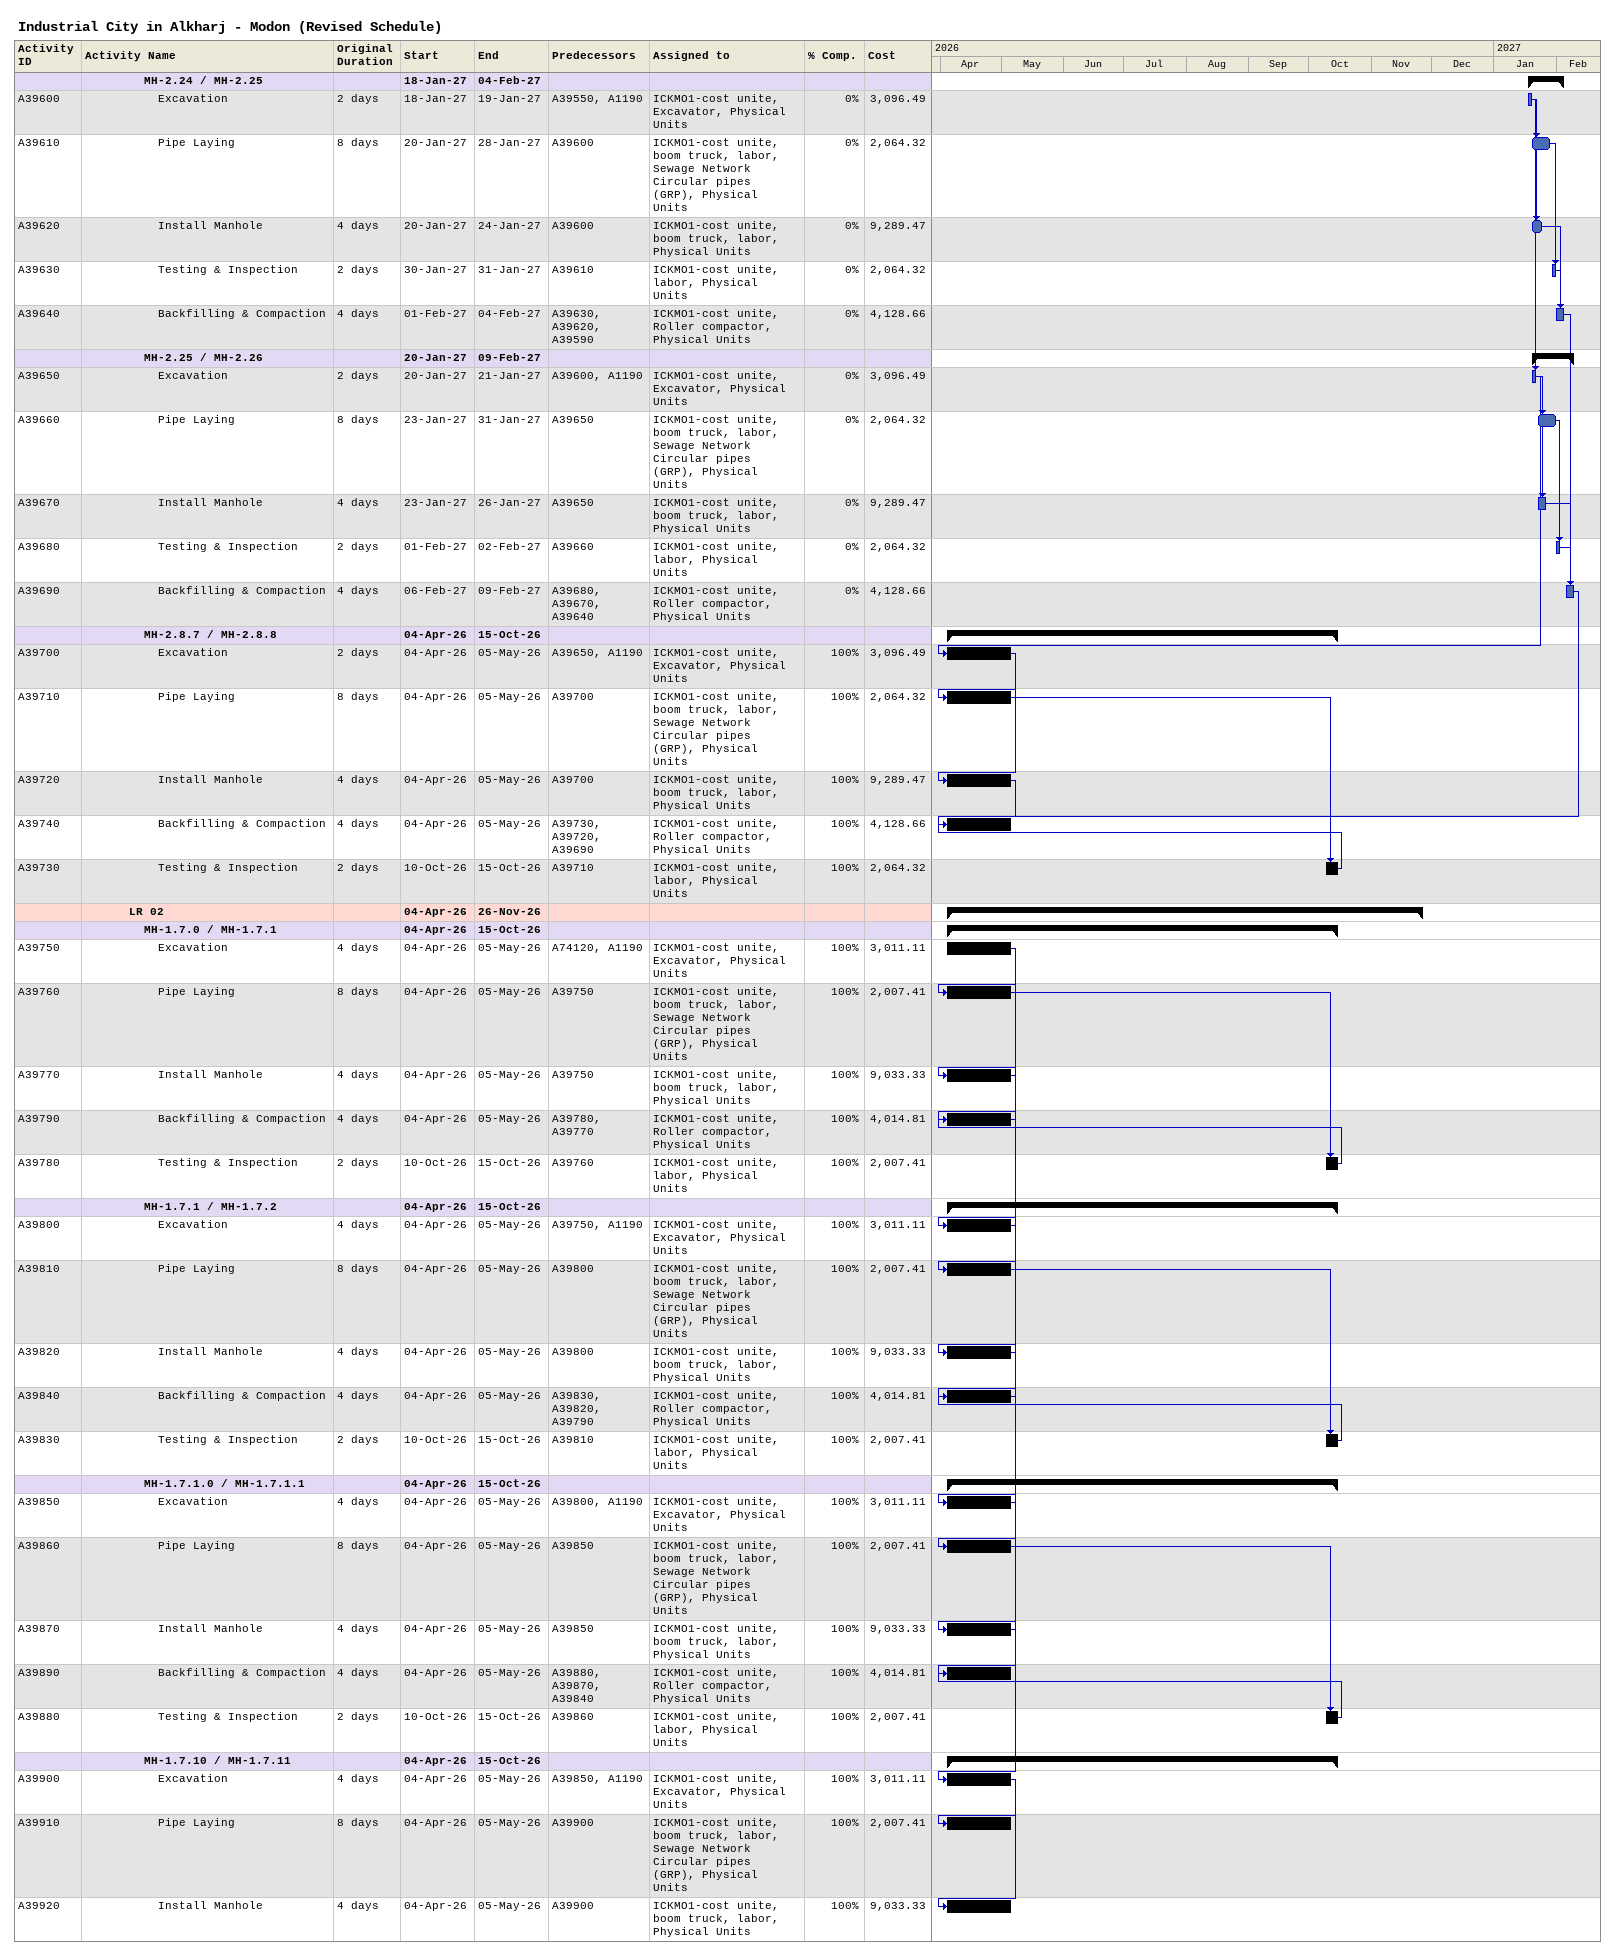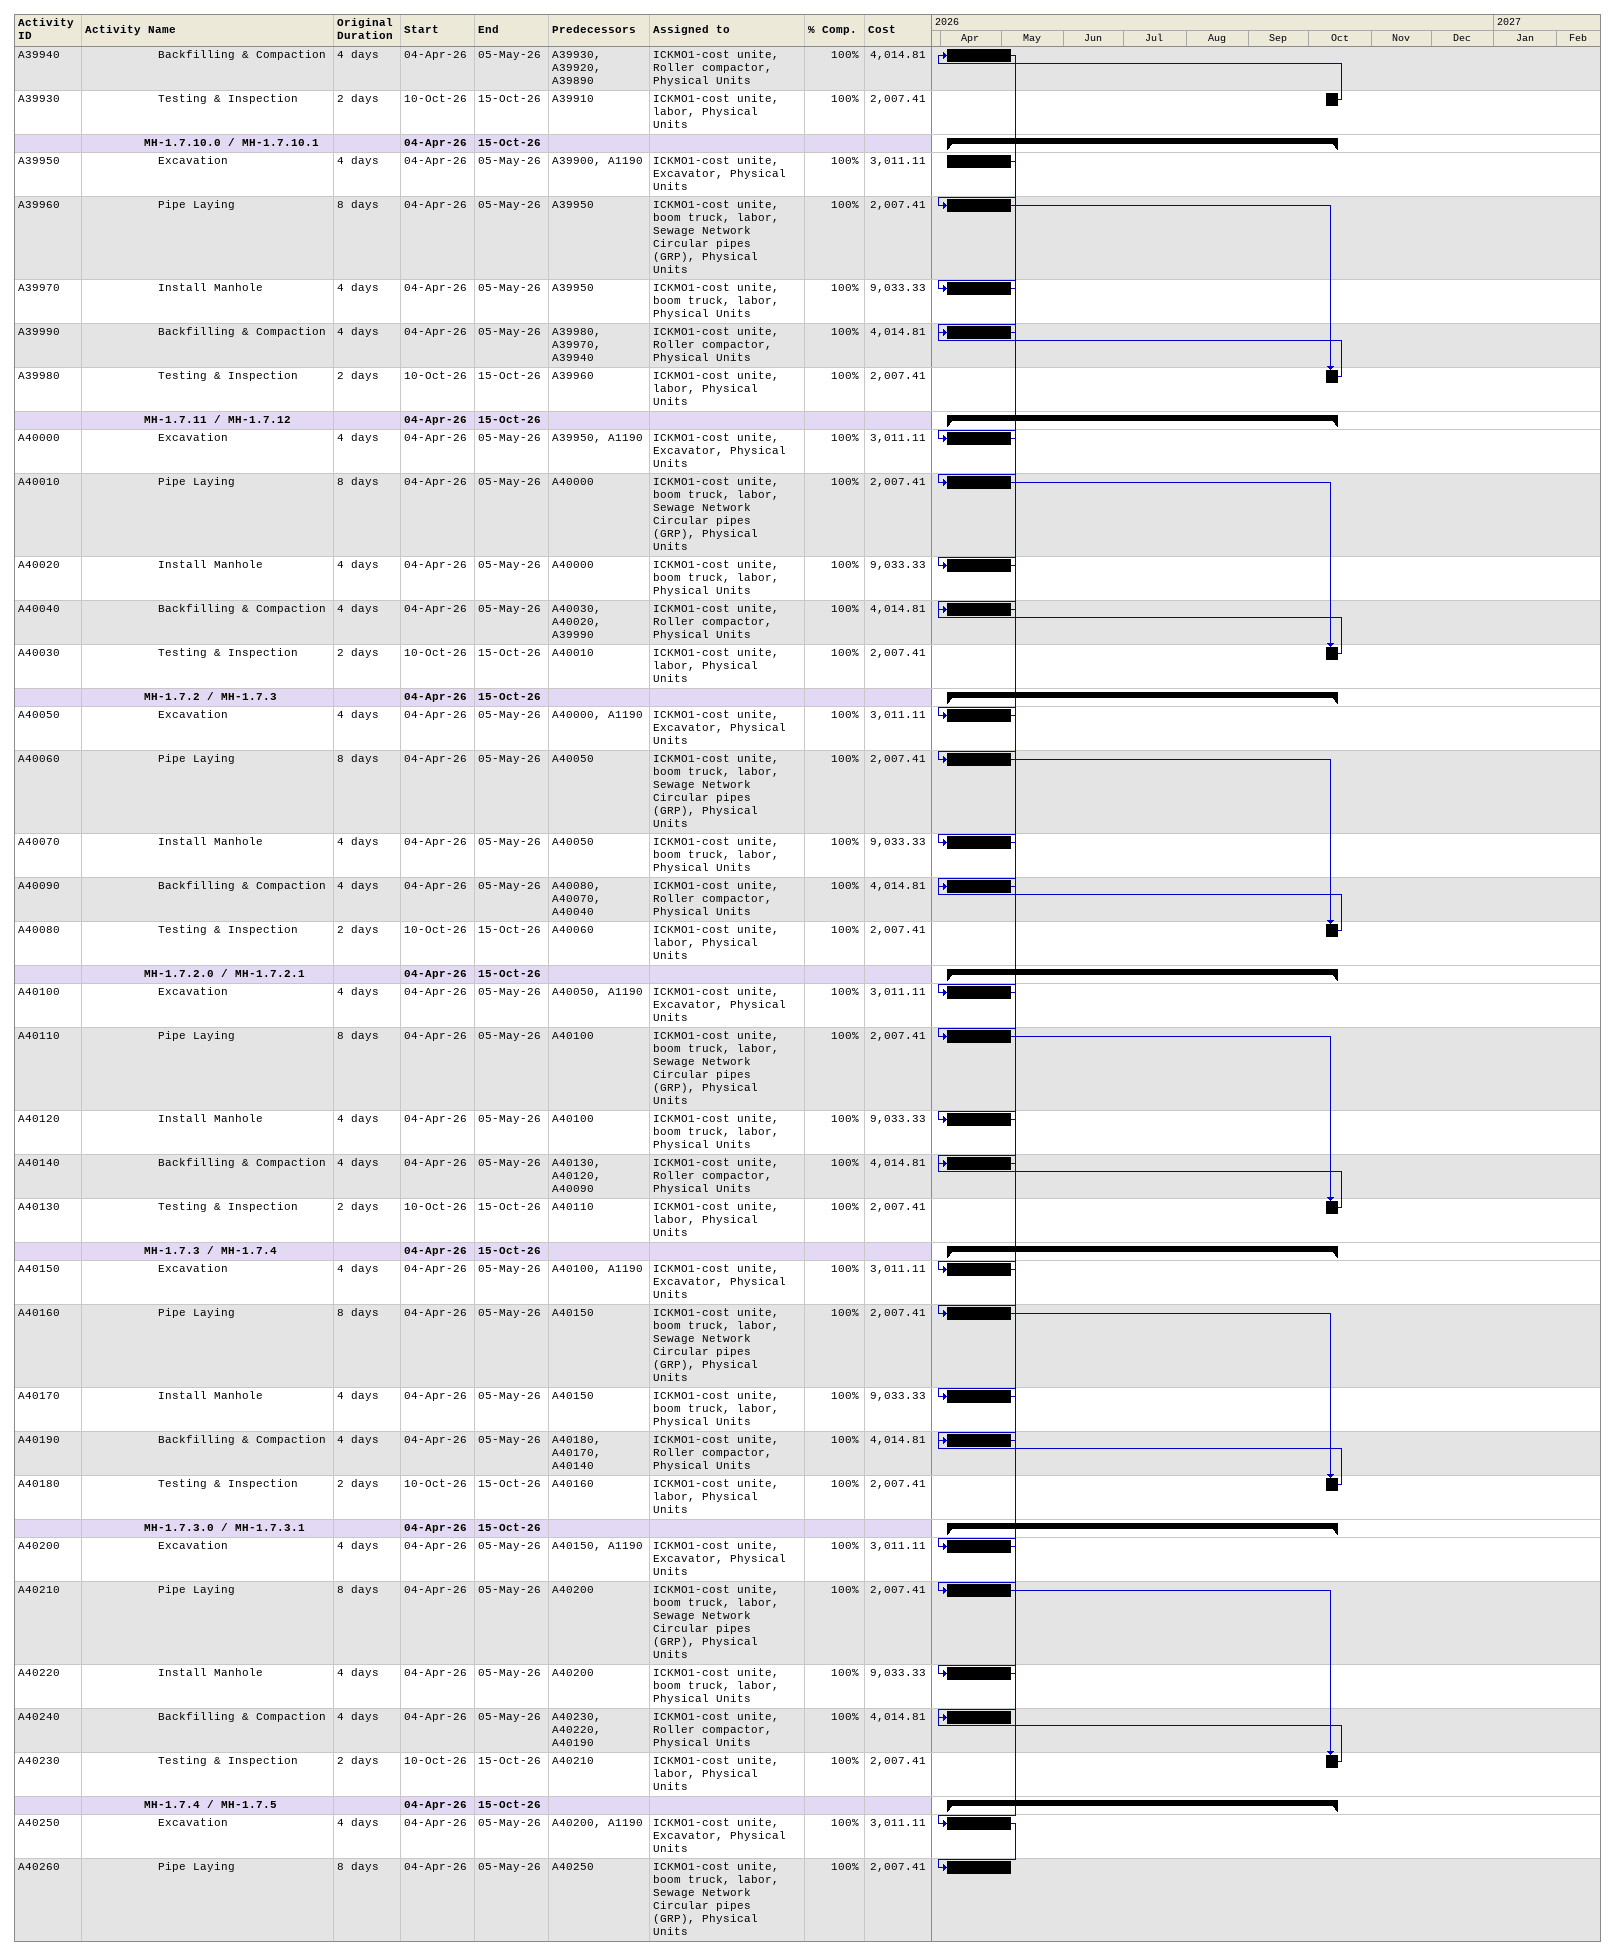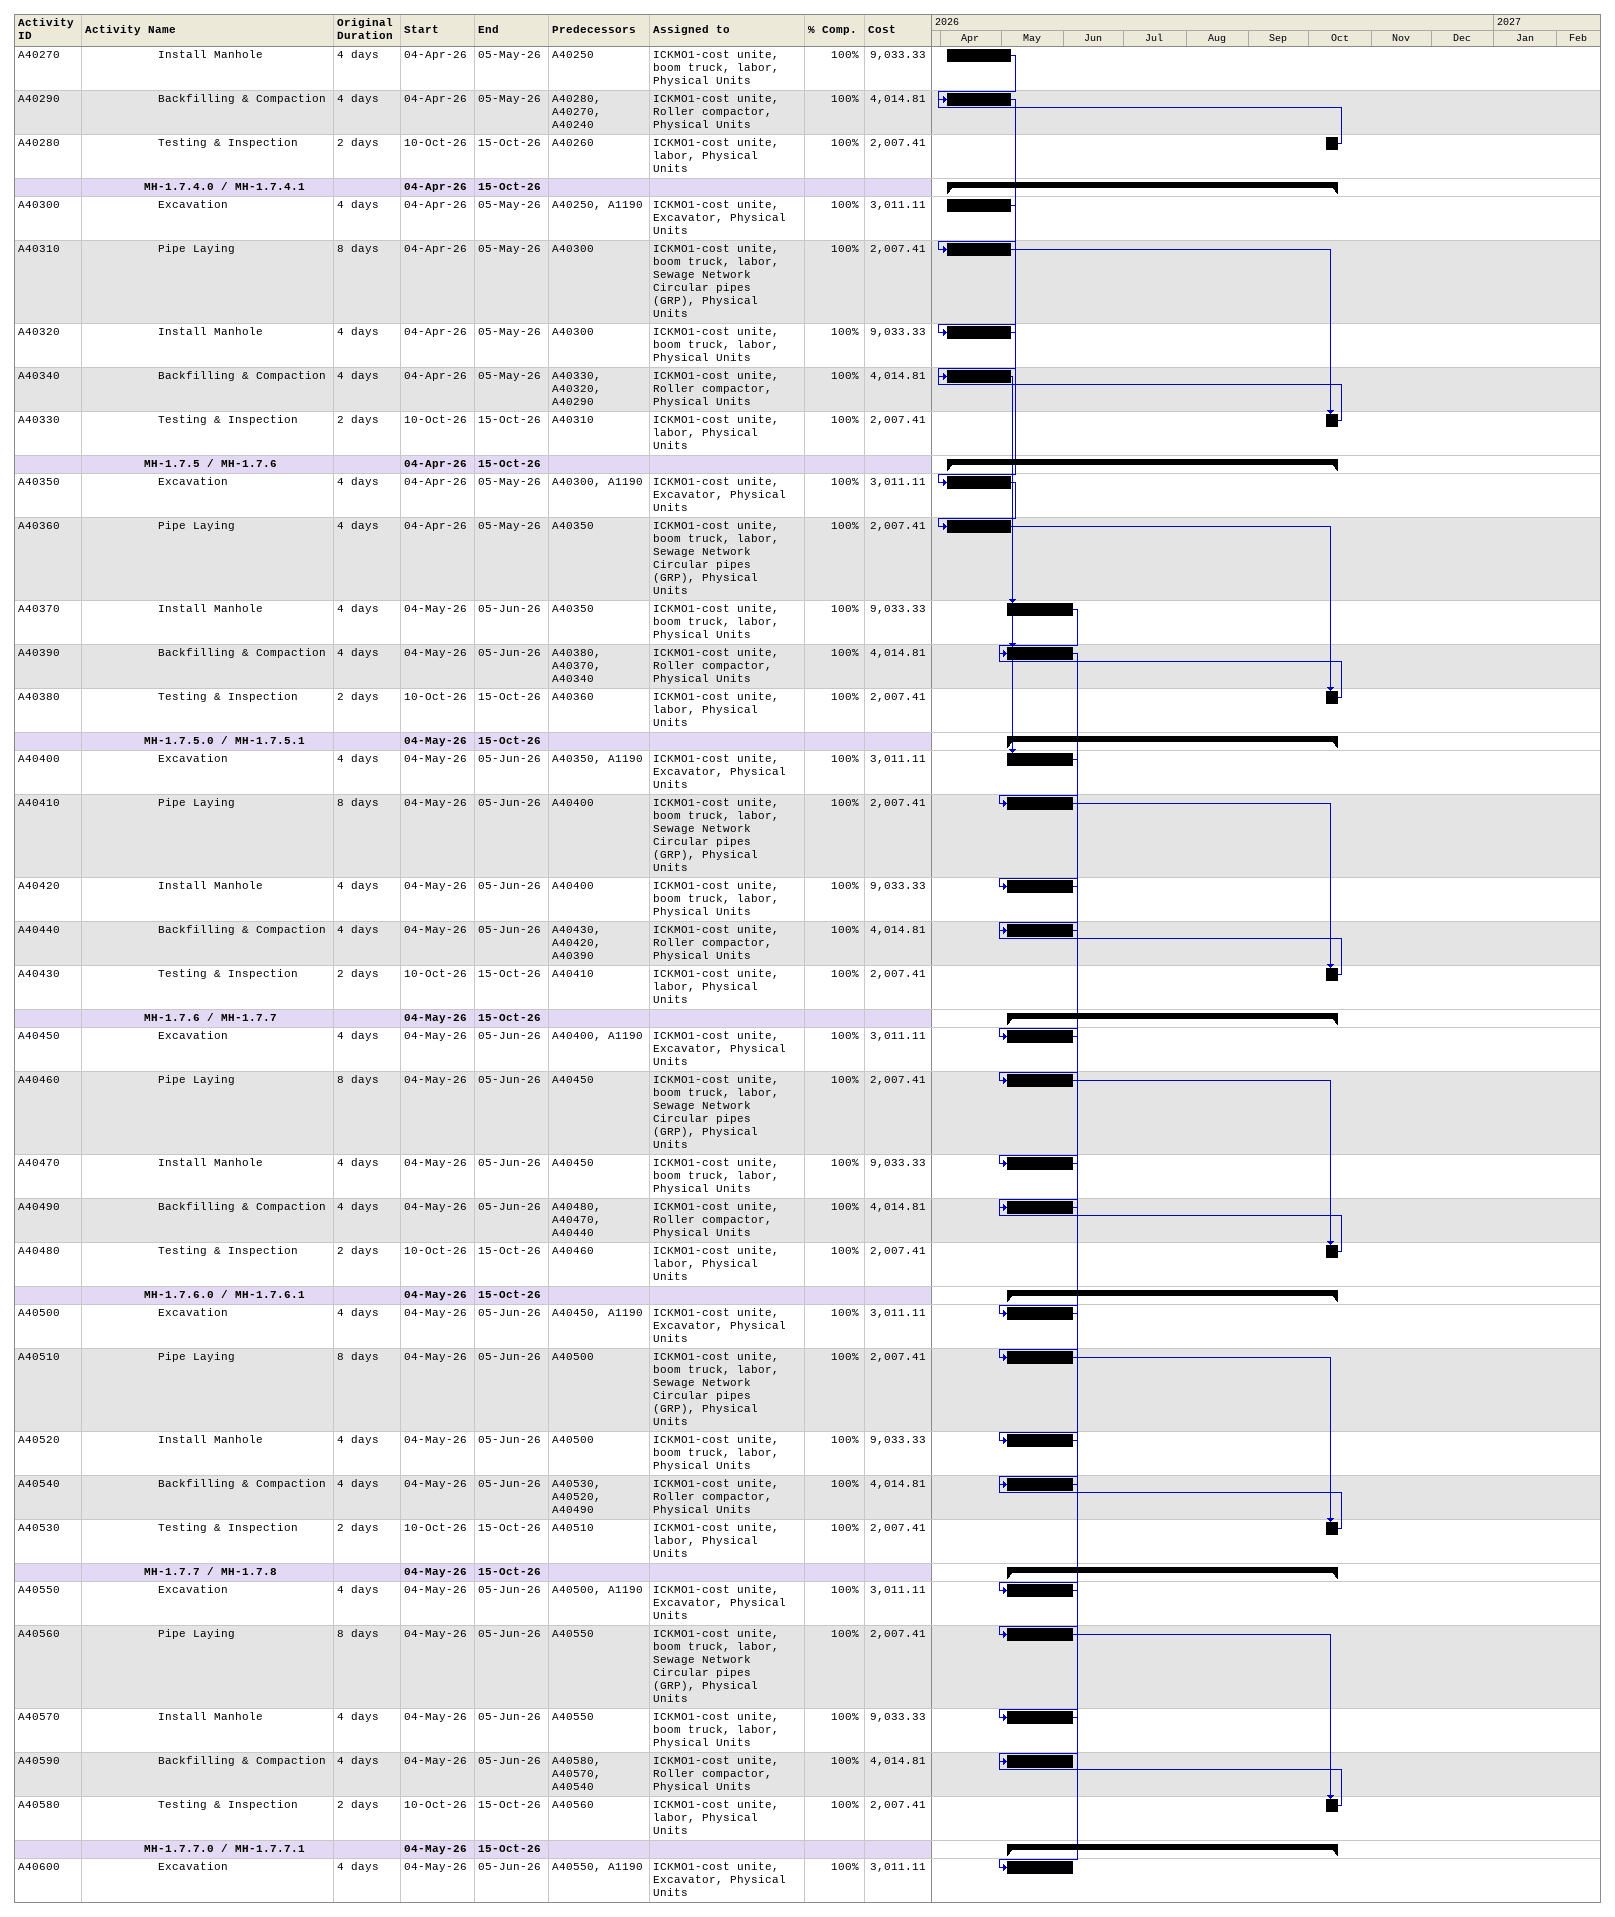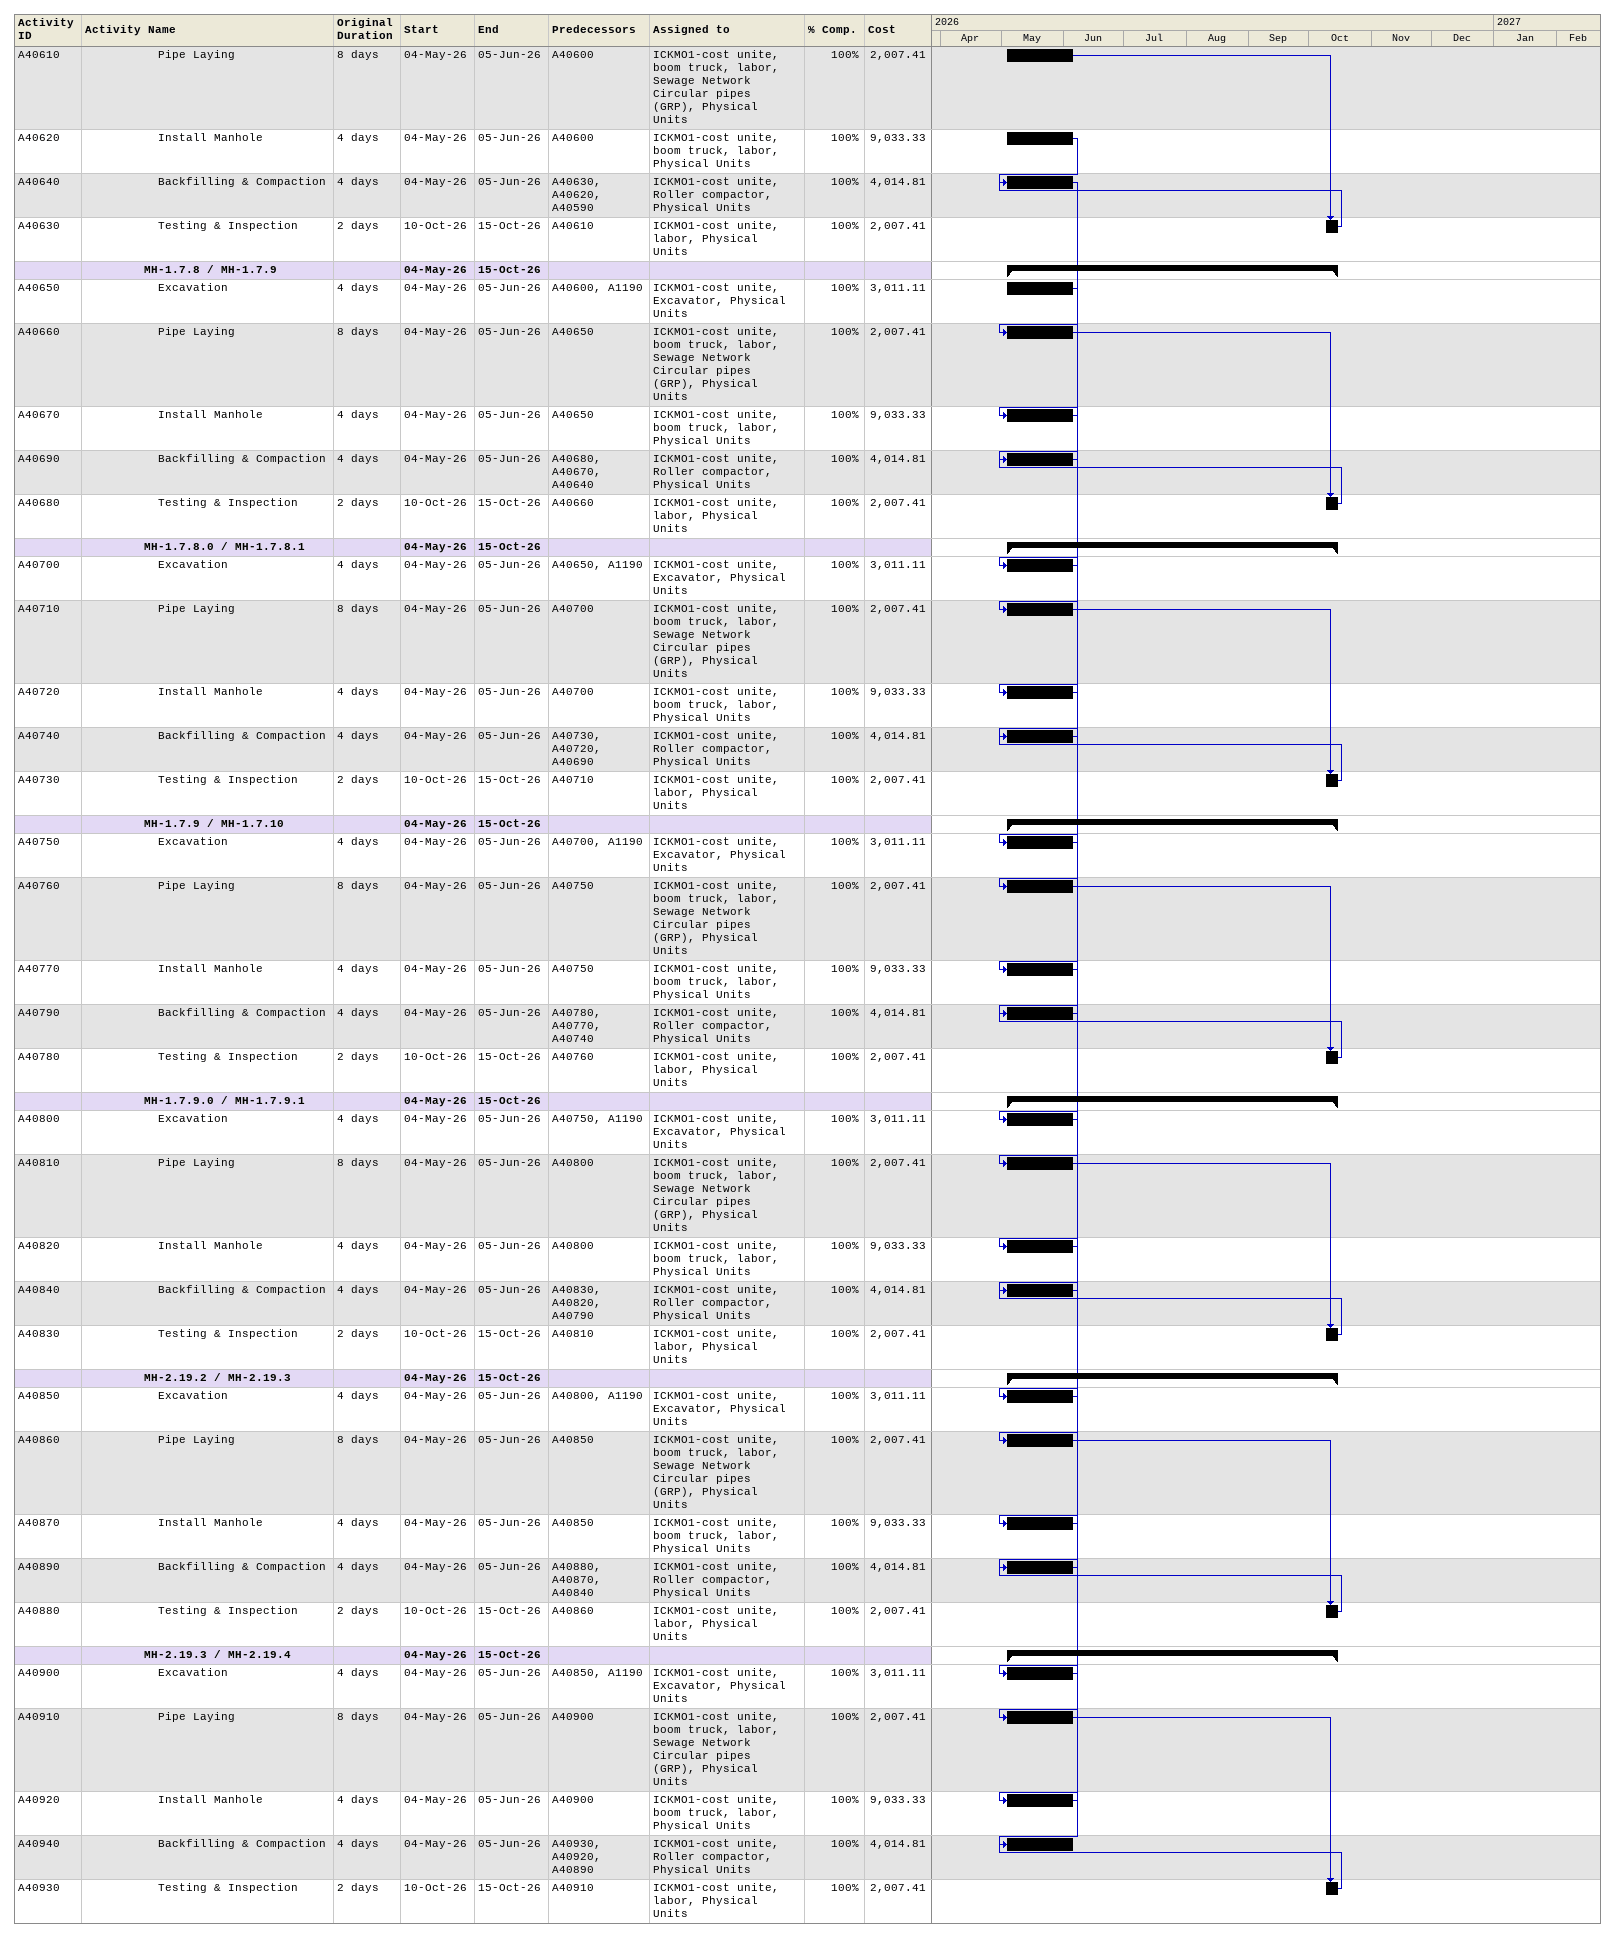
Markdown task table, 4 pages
Industrial City in Alkharj - Modon (Revised Schedule)

| ID | Level | Task | Original duration | Start | Finish | Predecessors | Resources | % complete | Cost |
|---|---|---|---|---|---|---|---|---|---|
|  | 5 | **MH-2.24 / MH-2.25** |  | 2027-01-18 | 2027-02-04 |  |  |  |  |
| A39600 | 6 | Excavation | 2d | 2027-01-18 | 2027-01-19 | A39550, A1190 | ICKMO1-cost unite, Excavator, Physical Units | 0 | 3096.49 |
| A39610 | 6 | Pipe Laying | 8d | 2027-01-20 | 2027-01-28 | A39600 | ICKMO1-cost unite, boom truck, labor, Sewage Network Circular pipes (GRP), Physical Units | 0 | 2064.32 |
| A39620 | 6 | Install Manhole | 4d | 2027-01-20 | 2027-01-24 | A39600 | ICKMO1-cost unite, boom truck, labor, Physical Units | 0 | 9289.47 |
| A39630 | 6 | Testing & Inspection | 2d | 2027-01-30 | 2027-01-31 | A39610 | ICKMO1-cost unite, labor, Physical Units | 0 | 2064.32 |
| A39640 | 6 | Backfilling & Compaction | 4d | 2027-02-01 | 2027-02-04 | A39630, A39620, A39590 | ICKMO1-cost unite, Roller compactor, Physical Units | 0 | 4128.66 |
|  | 5 | **MH-2.25 / MH-2.26** |  | 2027-01-20 | 2027-02-09 |  |  |  |  |
| A39650 | 6 | Excavation | 2d | 2027-01-20 | 2027-01-21 | A39600, A1190 | ICKMO1-cost unite, Excavator, Physical Units | 0 | 3096.49 |
| A39660 | 6 | Pipe Laying | 8d | 2027-01-23 | 2027-01-31 | A39650 | ICKMO1-cost unite, boom truck, labor, Sewage Network Circular pipes (GRP), Physical Units | 0 | 2064.32 |
| A39670 | 6 | Install Manhole | 4d | 2027-01-23 | 2027-01-26 | A39650 | ICKMO1-cost unite, boom truck, labor, Physical Units | 0 | 9289.47 |
| A39680 | 6 | Testing & Inspection | 2d | 2027-02-01 | 2027-02-02 | A39660 | ICKMO1-cost unite, labor, Physical Units | 0 | 2064.32 |
| A39690 | 6 | Backfilling & Compaction | 4d | 2027-02-06 | 2027-02-09 | A39680, A39670, A39640 | ICKMO1-cost unite, Roller compactor, Physical Units | 0 | 4128.66 |
|  | 5 | **MH-2.8.7 / MH-2.8.8** |  | 2026-04-04 | 2026-10-15 |  |  |  |  |
| A39700 | 6 | Excavation | 2d | 2026-04-04 | 2026-05-05 | A39650, A1190 | ICKMO1-cost unite, Excavator, Physical Units | 100 | 3096.49 |
| A39710 | 6 | Pipe Laying | 8d | 2026-04-04 | 2026-05-05 | A39700 | ICKMO1-cost unite, boom truck, labor, Sewage Network Circular pipes (GRP), Physical Units | 100 | 2064.32 |
| A39720 | 6 | Install Manhole | 4d | 2026-04-04 | 2026-05-05 | A39700 | ICKMO1-cost unite, boom truck, labor, Physical Units | 100 | 9289.47 |
| A39740 | 6 | Backfilling & Compaction | 4d | 2026-04-04 | 2026-05-05 | A39730, A39720, A39690 | ICKMO1-cost unite, Roller compactor, Physical Units | 100 | 4128.66 |
| A39730 | 6 | Testing & Inspection | 2d | 2026-10-10 | 2026-10-15 | A39710 | ICKMO1-cost unite, labor, Physical Units | 100 | 2064.32 |
|  | 4 | **LR 02** |  | 2026-04-04 | 2026-11-26 |  |  |  |  |
|  | 5 | **MH-1.7.0 / MH-1.7.1** |  | 2026-04-04 | 2026-10-15 |  |  |  |  |
| A39750 | 6 | Excavation | 4d | 2026-04-04 | 2026-05-05 | A74120, A1190 | ICKMO1-cost unite, Excavator, Physical Units | 100 | 3011.11 |
| A39760 | 6 | Pipe Laying | 8d | 2026-04-04 | 2026-05-05 | A39750 | ICKMO1-cost unite, boom truck, labor, Sewage Network Circular pipes (GRP), Physical Units | 100 | 2007.41 |
| A39770 | 6 | Install Manhole | 4d | 2026-04-04 | 2026-05-05 | A39750 | ICKMO1-cost unite, boom truck, labor, Physical Units | 100 | 9033.33 |
| A39790 | 6 | Backfilling & Compaction | 4d | 2026-04-04 | 2026-05-05 | A39780, A39770 | ICKMO1-cost unite, Roller compactor, Physical Units | 100 | 4014.81 |
| A39780 | 6 | Testing & Inspection | 2d | 2026-10-10 | 2026-10-15 | A39760 | ICKMO1-cost unite, labor, Physical Units | 100 | 2007.41 |
|  | 5 | **MH-1.7.1 / MH-1.7.2** |  | 2026-04-04 | 2026-10-15 |  |  |  |  |
| A39800 | 6 | Excavation | 4d | 2026-04-04 | 2026-05-05 | A39750, A1190 | ICKMO1-cost unite, Excavator, Physical Units | 100 | 3011.11 |
| A39810 | 6 | Pipe Laying | 8d | 2026-04-04 | 2026-05-05 | A39800 | ICKMO1-cost unite, boom truck, labor, Sewage Network Circular pipes (GRP), Physical Units | 100 | 2007.41 |
| A39820 | 6 | Install Manhole | 4d | 2026-04-04 | 2026-05-05 | A39800 | ICKMO1-cost unite, boom truck, labor, Physical Units | 100 | 9033.33 |
| A39840 | 6 | Backfilling & Compaction | 4d | 2026-04-04 | 2026-05-05 | A39830, A39820, A39790 | ICKMO1-cost unite, Roller compactor, Physical Units | 100 | 4014.81 |
| A39830 | 6 | Testing & Inspection | 2d | 2026-10-10 | 2026-10-15 | A39810 | ICKMO1-cost unite, labor, Physical Units | 100 | 2007.41 |
|  | 5 | **MH-1.7.1.0 / MH-1.7.1.1** |  | 2026-04-04 | 2026-10-15 |  |  |  |  |
| A39850 | 6 | Excavation | 4d | 2026-04-04 | 2026-05-05 | A39800, A1190 | ICKMO1-cost unite, Excavator, Physical Units | 100 | 3011.11 |
| A39860 | 6 | Pipe Laying | 8d | 2026-04-04 | 2026-05-05 | A39850 | ICKMO1-cost unite, boom truck, labor, Sewage Network Circular pipes (GRP), Physical Units | 100 | 2007.41 |
| A39870 | 6 | Install Manhole | 4d | 2026-04-04 | 2026-05-05 | A39850 | ICKMO1-cost unite, boom truck, labor, Physical Units | 100 | 9033.33 |
| A39890 | 6 | Backfilling & Compaction | 4d | 2026-04-04 | 2026-05-05 | A39880, A39870, A39840 | ICKMO1-cost unite, Roller compactor, Physical Units | 100 | 4014.81 |
| A39880 | 6 | Testing & Inspection | 2d | 2026-10-10 | 2026-10-15 | A39860 | ICKMO1-cost unite, labor, Physical Units | 100 | 2007.41 |
|  | 5 | **MH-1.7.10 / MH-1.7.11** |  | 2026-04-04 | 2026-10-15 |  |  |  |  |
| A39900 | 6 | Excavation | 4d | 2026-04-04 | 2026-05-05 | A39850, A1190 | ICKMO1-cost unite, Excavator, Physical Units | 100 | 3011.11 |
| A39910 | 6 | Pipe Laying | 8d | 2026-04-04 | 2026-05-05 | A39900 | ICKMO1-cost unite, boom truck, labor, Sewage Network Circular pipes (GRP), Physical Units | 100 | 2007.41 |
| A39920 | 6 | Install Manhole | 4d | 2026-04-04 | 2026-05-05 | A39900 | ICKMO1-cost unite, boom truck, labor, Physical Units | 100 | 9033.33 |
| A39940 | 6 | Backfilling & Compaction | 4d | 2026-04-04 | 2026-05-05 | A39930, A39920, A39890 | ICKMO1-cost unite, Roller compactor, Physical Units | 100 | 4014.81 |
| A39930 | 6 | Testing & Inspection | 2d | 2026-10-10 | 2026-10-15 | A39910 | ICKMO1-cost unite, labor, Physical Units | 100 | 2007.41 |
|  | 5 | **MH-1.7.10.0 / MH-1.7.10.1** |  | 2026-04-04 | 2026-10-15 |  |  |  |  |
| A39950 | 6 | Excavation | 4d | 2026-04-04 | 2026-05-05 | A39900, A1190 | ICKMO1-cost unite, Excavator, Physical Units | 100 | 3011.11 |
| A39960 | 6 | Pipe Laying | 8d | 2026-04-04 | 2026-05-05 | A39950 | ICKMO1-cost unite, boom truck, labor, Sewage Network Circular pipes (GRP), Physical Units | 100 | 2007.41 |
| A39970 | 6 | Install Manhole | 4d | 2026-04-04 | 2026-05-05 | A39950 | ICKMO1-cost unite, boom truck, labor, Physical Units | 100 | 9033.33 |
| A39990 | 6 | Backfilling & Compaction | 4d | 2026-04-04 | 2026-05-05 | A39980, A39970, A39940 | ICKMO1-cost unite, Roller compactor, Physical Units | 100 | 4014.81 |
| A39980 | 6 | Testing & Inspection | 2d | 2026-10-10 | 2026-10-15 | A39960 | ICKMO1-cost unite, labor, Physical Units | 100 | 2007.41 |
|  | 5 | **MH-1.7.11 / MH-1.7.12** |  | 2026-04-04 | 2026-10-15 |  |  |  |  |
| A40000 | 6 | Excavation | 4d | 2026-04-04 | 2026-05-05 | A39950, A1190 | ICKMO1-cost unite, Excavator, Physical Units | 100 | 3011.11 |
| A40010 | 6 | Pipe Laying | 8d | 2026-04-04 | 2026-05-05 | A40000 | ICKMO1-cost unite, boom truck, labor, Sewage Network Circular pipes (GRP), Physical Units | 100 | 2007.41 |
| A40020 | 6 | Install Manhole | 4d | 2026-04-04 | 2026-05-05 | A40000 | ICKMO1-cost unite, boom truck, labor, Physical Units | 100 | 9033.33 |
| A40040 | 6 | Backfilling & Compaction | 4d | 2026-04-04 | 2026-05-05 | A40030, A40020, A39990 | ICKMO1-cost unite, Roller compactor, Physical Units | 100 | 4014.81 |
| A40030 | 6 | Testing & Inspection | 2d | 2026-10-10 | 2026-10-15 | A40010 | ICKMO1-cost unite, labor, Physical Units | 100 | 2007.41 |
|  | 5 | **MH-1.7.2 / MH-1.7.3** |  | 2026-04-04 | 2026-10-15 |  |  |  |  |
| A40050 | 6 | Excavation | 4d | 2026-04-04 | 2026-05-05 | A40000, A1190 | ICKMO1-cost unite, Excavator, Physical Units | 100 | 3011.11 |
| A40060 | 6 | Pipe Laying | 8d | 2026-04-04 | 2026-05-05 | A40050 | ICKMO1-cost unite, boom truck, labor, Sewage Network Circular pipes (GRP), Physical Units | 100 | 2007.41 |
| A40070 | 6 | Install Manhole | 4d | 2026-04-04 | 2026-05-05 | A40050 | ICKMO1-cost unite, boom truck, labor, Physical Units | 100 | 9033.33 |
| A40090 | 6 | Backfilling & Compaction | 4d | 2026-04-04 | 2026-05-05 | A40080, A40070, A40040 | ICKMO1-cost unite, Roller compactor, Physical Units | 100 | 4014.81 |
| A40080 | 6 | Testing & Inspection | 2d | 2026-10-10 | 2026-10-15 | A40060 | ICKMO1-cost unite, labor, Physical Units | 100 | 2007.41 |
|  | 5 | **MH-1.7.2.0 / MH-1.7.2.1** |  | 2026-04-04 | 2026-10-15 |  |  |  |  |
| A40100 | 6 | Excavation | 4d | 2026-04-04 | 2026-05-05 | A40050, A1190 | ICKMO1-cost unite, Excavator, Physical Units | 100 | 3011.11 |
| A40110 | 6 | Pipe Laying | 8d | 2026-04-04 | 2026-05-05 | A40100 | ICKMO1-cost unite, boom truck, labor, Sewage Network Circular pipes (GRP), Physical Units | 100 | 2007.41 |
| A40120 | 6 | Install Manhole | 4d | 2026-04-04 | 2026-05-05 | A40100 | ICKMO1-cost unite, boom truck, labor, Physical Units | 100 | 9033.33 |
| A40140 | 6 | Backfilling & Compaction | 4d | 2026-04-04 | 2026-05-05 | A40130, A40120, A40090 | ICKMO1-cost unite, Roller compactor, Physical Units | 100 | 4014.81 |
| A40130 | 6 | Testing & Inspection | 2d | 2026-10-10 | 2026-10-15 | A40110 | ICKMO1-cost unite, labor, Physical Units | 100 | 2007.41 |
|  | 5 | **MH-1.7.3 / MH-1.7.4** |  | 2026-04-04 | 2026-10-15 |  |  |  |  |
| A40150 | 6 | Excavation | 4d | 2026-04-04 | 2026-05-05 | A40100, A1190 | ICKMO1-cost unite, Excavator, Physical Units | 100 | 3011.11 |
| A40160 | 6 | Pipe Laying | 8d | 2026-04-04 | 2026-05-05 | A40150 | ICKMO1-cost unite, boom truck, labor, Sewage Network Circular pipes (GRP), Physical Units | 100 | 2007.41 |
| A40170 | 6 | Install Manhole | 4d | 2026-04-04 | 2026-05-05 | A40150 | ICKMO1-cost unite, boom truck, labor, Physical Units | 100 | 9033.33 |
| A40190 | 6 | Backfilling & Compaction | 4d | 2026-04-04 | 2026-05-05 | A40180, A40170, A40140 | ICKMO1-cost unite, Roller compactor, Physical Units | 100 | 4014.81 |
| A40180 | 6 | Testing & Inspection | 2d | 2026-10-10 | 2026-10-15 | A40160 | ICKMO1-cost unite, labor, Physical Units | 100 | 2007.41 |
|  | 5 | **MH-1.7.3.0 / MH-1.7.3.1** |  | 2026-04-04 | 2026-10-15 |  |  |  |  |
| A40200 | 6 | Excavation | 4d | 2026-04-04 | 2026-05-05 | A40150, A1190 | ICKMO1-cost unite, Excavator, Physical Units | 100 | 3011.11 |
| A40210 | 6 | Pipe Laying | 8d | 2026-04-04 | 2026-05-05 | A40200 | ICKMO1-cost unite, boom truck, labor, Sewage Network Circular pipes (GRP), Physical Units | 100 | 2007.41 |
| A40220 | 6 | Install Manhole | 4d | 2026-04-04 | 2026-05-05 | A40200 | ICKMO1-cost unite, boom truck, labor, Physical Units | 100 | 9033.33 |
| A40240 | 6 | Backfilling & Compaction | 4d | 2026-04-04 | 2026-05-05 | A40230, A40220, A40190 | ICKMO1-cost unite, Roller compactor, Physical Units | 100 | 4014.81 |
| A40230 | 6 | Testing & Inspection | 2d | 2026-10-10 | 2026-10-15 | A40210 | ICKMO1-cost unite, labor, Physical Units | 100 | 2007.41 |
|  | 5 | **MH-1.7.4 / MH-1.7.5** |  | 2026-04-04 | 2026-10-15 |  |  |  |  |
| A40250 | 6 | Excavation | 4d | 2026-04-04 | 2026-05-05 | A40200, A1190 | ICKMO1-cost unite, Excavator, Physical Units | 100 | 3011.11 |
| A40260 | 6 | Pipe Laying | 8d | 2026-04-04 | 2026-05-05 | A40250 | ICKMO1-cost unite, boom truck, labor, Sewage Network Circular pipes (GRP), Physical Units | 100 | 2007.41 |
| A40270 | 6 | Install Manhole | 4d | 2026-04-04 | 2026-05-05 | A40250 | ICKMO1-cost unite, boom truck, labor, Physical Units | 100 | 9033.33 |
| A40290 | 6 | Backfilling & Compaction | 4d | 2026-04-04 | 2026-05-05 | A40280, A40270, A40240 | ICKMO1-cost unite, Roller compactor, Physical Units | 100 | 4014.81 |
| A40280 | 6 | Testing & Inspection | 2d | 2026-10-10 | 2026-10-15 | A40260 | ICKMO1-cost unite, labor, Physical Units | 100 | 2007.41 |
|  | 5 | **MH-1.7.4.0 / MH-1.7.4.1** |  | 2026-04-04 | 2026-10-15 |  |  |  |  |
| A40300 | 6 | Excavation | 4d | 2026-04-04 | 2026-05-05 | A40250, A1190 | ICKMO1-cost unite, Excavator, Physical Units | 100 | 3011.11 |
| A40310 | 6 | Pipe Laying | 8d | 2026-04-04 | 2026-05-05 | A40300 | ICKMO1-cost unite, boom truck, labor, Sewage Network Circular pipes (GRP), Physical Units | 100 | 2007.41 |
| A40320 | 6 | Install Manhole | 4d | 2026-04-04 | 2026-05-05 | A40300 | ICKMO1-cost unite, boom truck, labor, Physical Units | 100 | 9033.33 |
| A40340 | 6 | Backfilling & Compaction | 4d | 2026-04-04 | 2026-05-05 | A40330, A40320, A40290 | ICKMO1-cost unite, Roller compactor, Physical Units | 100 | 4014.81 |
| A40330 | 6 | Testing & Inspection | 2d | 2026-10-10 | 2026-10-15 | A40310 | ICKMO1-cost unite, labor, Physical Units | 100 | 2007.41 |
|  | 5 | **MH-1.7.5 / MH-1.7.6** |  | 2026-04-04 | 2026-10-15 |  |  |  |  |
| A40350 | 6 | Excavation | 4d | 2026-04-04 | 2026-05-05 | A40300, A1190 | ICKMO1-cost unite, Excavator, Physical Units | 100 | 3011.11 |
| A40360 | 6 | Pipe Laying | 4d | 2026-04-04 | 2026-05-05 | A40350 | ICKMO1-cost unite, boom truck, labor, Sewage Network Circular pipes (GRP), Physical Units | 100 | 2007.41 |
| A40370 | 6 | Install Manhole | 4d | 2026-05-04 | 2026-06-05 | A40350 | ICKMO1-cost unite, boom truck, labor, Physical Units | 100 | 9033.33 |
| A40390 | 6 | Backfilling & Compaction | 4d | 2026-05-04 | 2026-06-05 | A40380, A40370, A40340 | ICKMO1-cost unite, Roller compactor, Physical Units | 100 | 4014.81 |
| A40380 | 6 | Testing & Inspection | 2d | 2026-10-10 | 2026-10-15 | A40360 | ICKMO1-cost unite, labor, Physical Units | 100 | 2007.41 |
|  | 5 | **MH-1.7.5.0 / MH-1.7.5.1** |  | 2026-05-04 | 2026-10-15 |  |  |  |  |
| A40400 | 6 | Excavation | 4d | 2026-05-04 | 2026-06-05 | A40350, A1190 | ICKMO1-cost unite, Excavator, Physical Units | 100 | 3011.11 |
| A40410 | 6 | Pipe Laying | 8d | 2026-05-04 | 2026-06-05 | A40400 | ICKMO1-cost unite, boom truck, labor, Sewage Network Circular pipes (GRP), Physical Units | 100 | 2007.41 |
| A40420 | 6 | Install Manhole | 4d | 2026-05-04 | 2026-06-05 | A40400 | ICKMO1-cost unite, boom truck, labor, Physical Units | 100 | 9033.33 |
| A40440 | 6 | Backfilling & Compaction | 4d | 2026-05-04 | 2026-06-05 | A40430, A40420, A40390 | ICKMO1-cost unite, Roller compactor, Physical Units | 100 | 4014.81 |
| A40430 | 6 | Testing & Inspection | 2d | 2026-10-10 | 2026-10-15 | A40410 | ICKMO1-cost unite, labor, Physical Units | 100 | 2007.41 |
|  | 5 | **MH-1.7.6 / MH-1.7.7** |  | 2026-05-04 | 2026-10-15 |  |  |  |  |
| A40450 | 6 | Excavation | 4d | 2026-05-04 | 2026-06-05 | A40400, A1190 | ICKMO1-cost unite, Excavator, Physical Units | 100 | 3011.11 |
| A40460 | 6 | Pipe Laying | 8d | 2026-05-04 | 2026-06-05 | A40450 | ICKMO1-cost unite, boom truck, labor, Sewage Network Circular pipes (GRP), Physical Units | 100 | 2007.41 |
| A40470 | 6 | Install Manhole | 4d | 2026-05-04 | 2026-06-05 | A40450 | ICKMO1-cost unite, boom truck, labor, Physical Units | 100 | 9033.33 |
| A40490 | 6 | Backfilling & Compaction | 4d | 2026-05-04 | 2026-06-05 | A40480, A40470, A40440 | ICKMO1-cost unite, Roller compactor, Physical Units | 100 | 4014.81 |
| A40480 | 6 | Testing & Inspection | 2d | 2026-10-10 | 2026-10-15 | A40460 | ICKMO1-cost unite, labor, Physical Units | 100 | 2007.41 |
|  | 5 | **MH-1.7.6.0 / MH-1.7.6.1** |  | 2026-05-04 | 2026-10-15 |  |  |  |  |
| A40500 | 6 | Excavation | 4d | 2026-05-04 | 2026-06-05 | A40450, A1190 | ICKMO1-cost unite, Excavator, Physical Units | 100 | 3011.11 |
| A40510 | 6 | Pipe Laying | 8d | 2026-05-04 | 2026-06-05 | A40500 | ICKMO1-cost unite, boom truck, labor, Sewage Network Circular pipes (GRP), Physical Units | 100 | 2007.41 |
| A40520 | 6 | Install Manhole | 4d | 2026-05-04 | 2026-06-05 | A40500 | ICKMO1-cost unite, boom truck, labor, Physical Units | 100 | 9033.33 |
| A40540 | 6 | Backfilling & Compaction | 4d | 2026-05-04 | 2026-06-05 | A40530, A40520, A40490 | ICKMO1-cost unite, Roller compactor, Physical Units | 100 | 4014.81 |
| A40530 | 6 | Testing & Inspection | 2d | 2026-10-10 | 2026-10-15 | A40510 | ICKMO1-cost unite, labor, Physical Units | 100 | 2007.41 |
|  | 5 | **MH-1.7.7 / MH-1.7.8** |  | 2026-05-04 | 2026-10-15 |  |  |  |  |
| A40550 | 6 | Excavation | 4d | 2026-05-04 | 2026-06-05 | A40500, A1190 | ICKMO1-cost unite, Excavator, Physical Units | 100 | 3011.11 |
| A40560 | 6 | Pipe Laying | 8d | 2026-05-04 | 2026-06-05 | A40550 | ICKMO1-cost unite, boom truck, labor, Sewage Network Circular pipes (GRP), Physical Units | 100 | 2007.41 |
| A40570 | 6 | Install Manhole | 4d | 2026-05-04 | 2026-06-05 | A40550 | ICKMO1-cost unite, boom truck, labor, Physical Units | 100 | 9033.33 |
| A40590 | 6 | Backfilling & Compaction | 4d | 2026-05-04 | 2026-06-05 | A40580, A40570, A40540 | ICKMO1-cost unite, Roller compactor, Physical Units | 100 | 4014.81 |
| A40580 | 6 | Testing & Inspection | 2d | 2026-10-10 | 2026-10-15 | A40560 | ICKMO1-cost unite, labor, Physical Units | 100 | 2007.41 |
|  | 5 | **MH-1.7.7.0 / MH-1.7.7.1** |  | 2026-05-04 | 2026-10-15 |  |  |  |  |
| A40600 | 6 | Excavation | 4d | 2026-05-04 | 2026-06-05 | A40550, A1190 | ICKMO1-cost unite, Excavator, Physical Units | 100 | 3011.11 |
| A40610 | 6 | Pipe Laying | 8d | 2026-05-04 | 2026-06-05 | A40600 | ICKMO1-cost unite, boom truck, labor, Sewage Network Circular pipes (GRP), Physical Units | 100 | 2007.41 |
| A40620 | 6 | Install Manhole | 4d | 2026-05-04 | 2026-06-05 | A40600 | ICKMO1-cost unite, boom truck, labor, Physical Units | 100 | 9033.33 |
| A40640 | 6 | Backfilling & Compaction | 4d | 2026-05-04 | 2026-06-05 | A40630, A40620, A40590 | ICKMO1-cost unite, Roller compactor, Physical Units | 100 | 4014.81 |
| A40630 | 6 | Testing & Inspection | 2d | 2026-10-10 | 2026-10-15 | A40610 | ICKMO1-cost unite, labor, Physical Units | 100 | 2007.41 |
|  | 5 | **MH-1.7.8 / MH-1.7.9** |  | 2026-05-04 | 2026-10-15 |  |  |  |  |
| A40650 | 6 | Excavation | 4d | 2026-05-04 | 2026-06-05 | A40600, A1190 | ICKMO1-cost unite, Excavator, Physical Units | 100 | 3011.11 |
| A40660 | 6 | Pipe Laying | 8d | 2026-05-04 | 2026-06-05 | A40650 | ICKMO1-cost unite, boom truck, labor, Sewage Network Circular pipes (GRP), Physical Units | 100 | 2007.41 |
| A40670 | 6 | Install Manhole | 4d | 2026-05-04 | 2026-06-05 | A40650 | ICKMO1-cost unite, boom truck, labor, Physical Units | 100 | 9033.33 |
| A40690 | 6 | Backfilling & Compaction | 4d | 2026-05-04 | 2026-06-05 | A40680, A40670, A40640 | ICKMO1-cost unite, Roller compactor, Physical Units | 100 | 4014.81 |
| A40680 | 6 | Testing & Inspection | 2d | 2026-10-10 | 2026-10-15 | A40660 | ICKMO1-cost unite, labor, Physical Units | 100 | 2007.41 |
|  | 5 | **MH-1.7.8.0 / MH-1.7.8.1** |  | 2026-05-04 | 2026-10-15 |  |  |  |  |
| A40700 | 6 | Excavation | 4d | 2026-05-04 | 2026-06-05 | A40650, A1190 | ICKMO1-cost unite, Excavator, Physical Units | 100 | 3011.11 |
| A40710 | 6 | Pipe Laying | 8d | 2026-05-04 | 2026-06-05 | A40700 | ICKMO1-cost unite, boom truck, labor, Sewage Network Circular pipes (GRP), Physical Units | 100 | 2007.41 |
| A40720 | 6 | Install Manhole | 4d | 2026-05-04 | 2026-06-05 | A40700 | ICKMO1-cost unite, boom truck, labor, Physical Units | 100 | 9033.33 |
| A40740 | 6 | Backfilling & Compaction | 4d | 2026-05-04 | 2026-06-05 | A40730, A40720, A40690 | ICKMO1-cost unite, Roller compactor, Physical Units | 100 | 4014.81 |
| A40730 | 6 | Testing & Inspection | 2d | 2026-10-10 | 2026-10-15 | A40710 | ICKMO1-cost unite, labor, Physical Units | 100 | 2007.41 |
|  | 5 | **MH-1.7.9 / MH-1.7.10** |  | 2026-05-04 | 2026-10-15 |  |  |  |  |
| A40750 | 6 | Excavation | 4d | 2026-05-04 | 2026-06-05 | A40700, A1190 | ICKMO1-cost unite, Excavator, Physical Units | 100 | 3011.11 |
| A40760 | 6 | Pipe Laying | 8d | 2026-05-04 | 2026-06-05 | A40750 | ICKMO1-cost unite, boom truck, labor, Sewage Network Circular pipes (GRP), Physical Units | 100 | 2007.41 |
| A40770 | 6 | Install Manhole | 4d | 2026-05-04 | 2026-06-05 | A40750 | ICKMO1-cost unite, boom truck, labor, Physical Units | 100 | 9033.33 |
| A40790 | 6 | Backfilling & Compaction | 4d | 2026-05-04 | 2026-06-05 | A40780, A40770, A40740 | ICKMO1-cost unite, Roller compactor, Physical Units | 100 | 4014.81 |
| A40780 | 6 | Testing & Inspection | 2d | 2026-10-10 | 2026-10-15 | A40760 | ICKMO1-cost unite, labor, Physical Units | 100 | 2007.41 |
|  | 5 | **MH-1.7.9.0 / MH-1.7.9.1** |  | 2026-05-04 | 2026-10-15 |  |  |  |  |
| A40800 | 6 | Excavation | 4d | 2026-05-04 | 2026-06-05 | A40750, A1190 | ICKMO1-cost unite, Excavator, Physical Units | 100 | 3011.11 |
| A40810 | 6 | Pipe Laying | 8d | 2026-05-04 | 2026-06-05 | A40800 | ICKMO1-cost unite, boom truck, labor, Sewage Network Circular pipes (GRP), Physical Units | 100 | 2007.41 |
| A40820 | 6 | Install Manhole | 4d | 2026-05-04 | 2026-06-05 | A40800 | ICKMO1-cost unite, boom truck, labor, Physical Units | 100 | 9033.33 |
| A40840 | 6 | Backfilling & Compaction | 4d | 2026-05-04 | 2026-06-05 | A40830, A40820, A40790 | ICKMO1-cost unite, Roller compactor, Physical Units | 100 | 4014.81 |
| A40830 | 6 | Testing & Inspection | 2d | 2026-10-10 | 2026-10-15 | A40810 | ICKMO1-cost unite, labor, Physical Units | 100 | 2007.41 |
|  | 5 | **MH-2.19.2 / MH-2.19.3** |  | 2026-05-04 | 2026-10-15 |  |  |  |  |
| A40850 | 6 | Excavation | 4d | 2026-05-04 | 2026-06-05 | A40800, A1190 | ICKMO1-cost unite, Excavator, Physical Units | 100 | 3011.11 |
| A40860 | 6 | Pipe Laying | 8d | 2026-05-04 | 2026-06-05 | A40850 | ICKMO1-cost unite, boom truck, labor, Sewage Network Circular pipes (GRP), Physical Units | 100 | 2007.41 |
| A40870 | 6 | Install Manhole | 4d | 2026-05-04 | 2026-06-05 | A40850 | ICKMO1-cost unite, boom truck, labor, Physical Units | 100 | 9033.33 |
| A40890 | 6 | Backfilling & Compaction | 4d | 2026-05-04 | 2026-06-05 | A40880, A40870, A40840 | ICKMO1-cost unite, Roller compactor, Physical Units | 100 | 4014.81 |
| A40880 | 6 | Testing & Inspection | 2d | 2026-10-10 | 2026-10-15 | A40860 | ICKMO1-cost unite, labor, Physical Units | 100 | 2007.41 |
|  | 5 | **MH-2.19.3 / MH-2.19.4** |  | 2026-05-04 | 2026-10-15 |  |  |  |  |
| A40900 | 6 | Excavation | 4d | 2026-05-04 | 2026-06-05 | A40850, A1190 | ICKMO1-cost unite, Excavator, Physical Units | 100 | 3011.11 |
| A40910 | 6 | Pipe Laying | 8d | 2026-05-04 | 2026-06-05 | A40900 | ICKMO1-cost unite, boom truck, labor, Sewage Network Circular pipes (GRP), Physical Units | 100 | 2007.41 |
| A40920 | 6 | Install Manhole | 4d | 2026-05-04 | 2026-06-05 | A40900 | ICKMO1-cost unite, boom truck, labor, Physical Units | 100 | 9033.33 |
| A40940 | 6 | Backfilling & Compaction | 4d | 2026-05-04 | 2026-06-05 | A40930, A40920, A40890 | ICKMO1-cost unite, Roller compactor, Physical Units | 100 | 4014.81 |
| A40930 | 6 | Testing & Inspection | 2d | 2026-10-10 | 2026-10-15 | A40910 | ICKMO1-cost unite, labor, Physical Units | 100 | 2007.41 |
